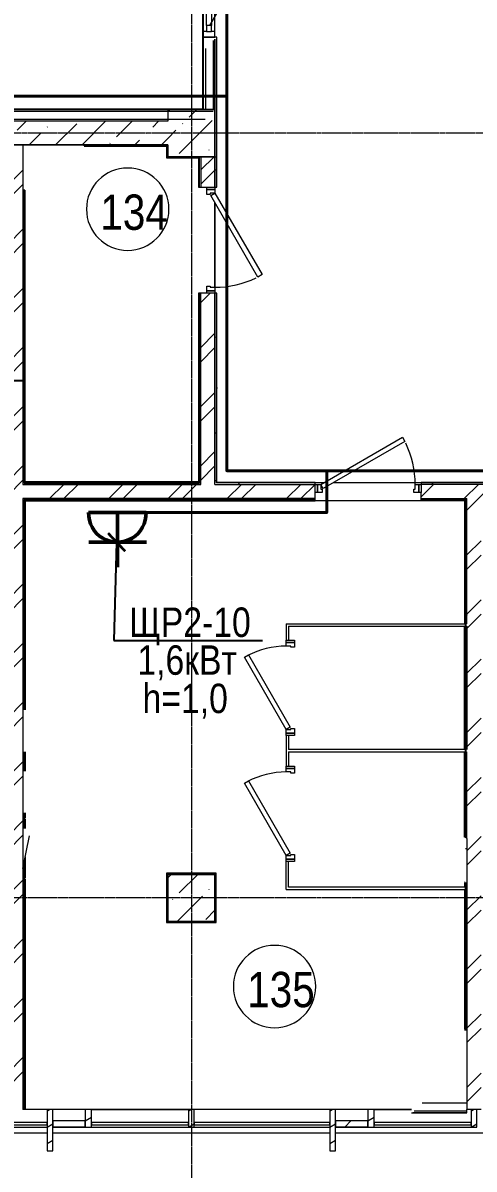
# Model space of a CAD drawing. Header units: metres. Extents: x -187 to 138813, y -64870 to 49448.
# Drawn here: x 76633 to 80463, y -59091 to -49349 of the extents above; entities that cross this region are included whole.
import ezdxf

# ---------------------------------------------------------------- set-up
doc = ezdxf.new("R2010")
doc.units = ezdxf.units.M
doc.linetypes.add('ADSK_Линия сетки', pattern=[21, 12, -3, 3, -3])
for name, color, linetype, lineweight in [('A-AREA-IDEN', 7, 'Continuous', 9), ('A-DETL-MBND', 7, 'Continuous', 5), ('A-DETL-THIN', 7, 'Continuous', 5), ('A-DOOR', 7, 'Continuous', 5), ('A-DOOR-FRAM', 7, 'Continuous', 13), ('A-FLOR', 7, 'Continuous', 5), ('A-GLAZ-CURT', 7, 'Continuous', 5), ('A-GLAZ-CWMG', 7, 'Continuous', 5), ('A-WALL', 7, 'Continuous', 5), ('A-WALL-PATT', 7, 'Continuous', 18), ('I-WALL', 7, 'Continuous', 5), ('S-COLS', 7, 'Continuous', 5), ('S-GRID', 7, 'Continuous', 9), ('Освещение', 1, 'Continuous', 50), ('Эл-свет раб.', 5, 'Continuous', 50), ('ЭЛ.сети', 5, 'Continuous', 100), ('ЭОМ', 7, 'Continuous', 40)]:
    doc.layers.add(name, color=color, linetype=linetype, lineweight=lineweight)
doc.styles.add('GOST Common_I_1', font='ARIALN.TTF', dxfattribs={"height": 300})
doc.styles.add('STYLE1', font='ARIALN.TTF', dxfattribs={"height": 250})
doc.styles.add('ГОСТ 2.304', font='ARIALN.TTF', dxfattribs={"width": 0.85})
doc.dimstyles.new('СПДС', dxfattribs={"dimscale": 100, "dimtxt": 2.5, "dimasz": 2.5, "dimexe": 1.25, "dimexo": 0.625, "dimtad": 1, "dimdec": 0, "dimrnd": 0.001, "dimtxsty": 'ГОСТ 2.304', "dimblk": 'OBLIQUE', "dimcen": 2.5, "dimdle": 2, "dimadec": 0, "dimazin": 2, "dimtfac": 0.75, "dimtdec": 0, "dimtmove": 1, "dimatfit": 3, "dimfxl": 1, "dimtolj": 1, "dimarcsym": 1})
pattern_1 = [(45, (0, 0), (84.19025, 308.69666), [396.875, -79.375, 3.353, -76.022])]
pattern_2 = [(45, (0, 0), (-251.4472, 251.4472), []), (45, (0, 381), (-251.4472, 251.4472), [])]
pattern_3 = [(30, (0, 0), (-60, 103.92305), [])]
pattern_4 = [(50, (0, 0), (728.7365, -63.756), [76.2, -838.2]), (355, (0, 0), (-140.9716, 764.2276), [60.96, -670.56]), (100.451, (60.7, -5.3), (587.77, 700.467), [64.76, -712.36]), (46.184, (0, 203.2), (1084.316, -168.171), [114.3, -1257.3]), (96.636, (90.4, 189.2), (949.61, 989.71), [97.14, -1068.54]), (351.184, (0, 203.2), (949.62, 989.701), [91.44, -1005.84]), (21, (101.6, 152.4), (606.458, -409.0606), [76.2, -838.2]), (326, (101.6, 152.4), (247.2083, 736.753), [60.96, -670.56]), (71.451, (152.14, 118.3), (853.6683, 327.6855), [64.76, -712.36]), (37.5, (0, 0), (12.3547, 338.2201), [33.528, -628.904, 33.528, -647.192, -673.1]), (37.5, (0, 0), (12.3547, 338.2201), [-1343.152, 33.528, -639.572]), (7.5, (0, 0), (267.2789, 400.7221), [33.528, -354.584, 33.528, -613.664, -256.54]), (7.5, (0, 0), (267.2789, 400.7221), [-1035.304, 33.528, -223.012]), (327.5, (-226.57, 0), (542.3633, -22.91534), [33.528, -220.472, 33.528, -758.952, -1051.56]), (327.5, (-226.57, 0), (542.3633, -22.91534), [-1046.48, 33.528, -1018.032]), (317.5, (-328.17, 0), (592.517, 101.707), [33.528, -296.672, 33.528, -492.76, -746.76]), (317.5, (-328.17, 0), (592.517, 101.707), [-856.488, 33.528, -713.232])]
pattern_5 = [(0, (0, 0), (812.8, 203.2), [33.528, -576.072, 33.528, -576.072, -3251.2]), (0, (0, 0), (812.8, 203.2), [-1219.2, 33.528, -1185.672, 33.528, -576.072, -1422.4]), (0, (0, 0), (812.8, 203.2), [-3048, 33.528, -372.872, 33.528, -982.472]), (120, (304.8, 101.6), (-582.37636, 602.30545), [33.528, -576.072, 33.528, -576.072, -3251.2]), (120, (304.8, 101.6), (-582.37636, 602.30545), [-1219.2, 33.528, -1185.672, 33.528, -576.072, -1422.4]), (120, (304.8, 101.6), (-582.37636, 602.30545), [-3048, 33.528, -372.872, 33.528, -982.472]), (240, (406.4, 508), (-230.42364, -805.50545), [33.528, -576.072, 33.528, -576.072, -3251.2]), (240, (406.4, 508), (-230.42364, -805.50545), [-1219.2, 33.528, -1185.672, 33.528, -576.072, -1422.4]), (240, (406.4, 508), (-230.42364, -805.50545), [-3048, 33.528, -372.872, 33.528, -982.472])]

# ---------------------------------------------------------------- blocks, each defined once
blk = doc.blocks.new('КДП АПК - КР_rvt-1-1 этаж')
at = {"layer": 'A-WALL-PATT', "lineweight": 15}
h = blk.add_hatch(dxfattribs=at)
h.set_pattern_fill('FP_125', color=256, style=0, pattern_type=2)
h.set_pattern_definition(pattern_1)
h.paths.add_polyline_path([(73297.2, -49745.6), (73297.2, -49545.6), (72262.7, -49545.6), (72262.7, -49745.6)])
h.paths.add_polyline_path([(74307.2, -49545.6), (74307.2, -49745.6), (77862.7, -49745.6), (77862.7, -49545.6)])
at = {"layer": 'S-COLS', "lineweight": 15}
h = blk.add_hatch(dxfattribs=at)
h.set_pattern_fill('FP_125', color=256, style=0, pattern_type=2)
h.set_pattern_definition(pattern_1)
h.paths.add_polyline_path([(77862.7, -49845.6), (78262.7, -49845.6), (78262.7, -49445.6), (77862.7, -49445.6), (77862.7, -49745.6)], flags=0)
h = blk.add_hatch(dxfattribs=at)
h.set_pattern_fill('FP_125', color=256, style=0, pattern_type=2)
h.set_pattern_definition(pattern_1)
h.paths.add_polyline_path([(78262.7, -56345.6), (78262.7, -55945.6), (77862.7, -55945.6), (77862.7, -56345.6)], flags=0)
at = {"layer": 'I-WALL', "lineweight": 15}
for p, q in [((77862.7, -49545.6), (74307.2, -49545.6)), ((74307.2, -49745.6), (77862.7, -49745.6))]:
    blk.add_line(p, q, dxfattribs=at)
at = {"layer": 'S-COLS', "lineweight": 15}
for p, q in [((78262.7, -49445.6), (77862.7, -49445.6)), ((77862.7, -49445.6), (77862.7, -49545.6)), ((78262.7, -49845.6), (78262.7, -49445.6)), ((77862.7, -49745.6), (77862.7, -49845.6)), ((77862.7, -49845.6), (78262.7, -49845.6)), ((78262.7, -55945.6), (77862.7, -55945.6)), ((77862.7, -55945.6), (77862.7, -56345.6)), ((78262.7, -56345.6), (78262.7, -55945.6)), ((77862.7, -56345.6), (78262.7, -56345.6))]:
    blk.add_line(p, q, dxfattribs=at)
blk = doc.blocks.new('AC_Дверь_Однопольная_ДеревяннаяВнутренняя_ГОСТ6629-88 - ДГ 21-8Л-1372366-1 этаж')
at = {"layer": 'A-DOOR', "lineweight": 13}
for p, q in [((-355, 10), (259.9, 365)), ((279.9, 330.4), (-335, -24.6)), ((259.9, 365), (279.9, 330.4)), ((-335, -24.6), (-355, 10))]:
    blk.add_line(p, q, dxfattribs=at)
at = {"layer": 'A-DOOR', "lineweight": 18}
for p, q in [((-405, 10), (-385, 10)), ((-405, -60), (-405, 10)), ((-385, 10), (-385, -60)), ((385, 10), (405, 10)), ((385, -60), (385, 10)), ((405, 10), (405, -60)), ((-385, -60), (-405, -60)), ((405, -60), (385, -60))]:
    blk.add_line(p, q, dxfattribs=at)
at = {"layer": 'A-DOOR'}
blk.add_arc((-355, 10), 710, 0, 27.52838, dxfattribs=at)
at = {"layer": 'A-DOOR-FRAM'}
for p, q in [((-385, 10), (-355, 10)), ((-385, -60), (-385, 10)), ((-355, 10), (-355, -30)), ((355, 10), (385, 10)), ((355, -30), (355, 10)), ((385, 10), (385, -60)), ((-345, -60), (-385, -60)), ((-355, -30), (-345, -30)), ((-345, -30), (-345, -60)), ((345, -30), (355, -30)), ((345, -60), (345, -30)), ((385, -60), (345, -60))]:
    blk.add_line(p, q, dxfattribs=at)
blk = doc.blocks.new('AC_Дверь_Однопольная_ДеревяннаяВнутренняя_ГОСТ6629-88 - ДГ 21-9-1492989-1 этаж')
at = {"layer": 'A-DOOR', "lineweight": 13}
for p, q in [((-400, 60), (292.8, 460)), ((312.8, 425.4), (-380, 25.4)), ((292.8, 460), (312.8, 425.4)), ((-380, 25.4), (-400, 60))]:
    blk.add_line(p, q, dxfattribs=at)
at = {"layer": 'A-DOOR', "lineweight": 18}
for p, q in [((-450, 60), (-430, 60)), ((-450, -10), (-450, 60)), ((-430, 60), (-430, -10)), ((430, 60), (450, 60)), ((430, -10), (430, 60)), ((450, 60), (450, -10)), ((-430, -10), (-450, -10)), ((450, -10), (430, -10))]:
    blk.add_line(p, q, dxfattribs=at)
at = {"layer": 'A-DOOR'}
blk.add_arc((-400, 60), 800, 0, 25.90508, dxfattribs=at)
at = {"layer": 'A-DOOR-FRAM'}
for p, q in [((-430, 60), (-400, 60)), ((-430, -10), (-430, 60)), ((-400, 60), (-400, 20)), ((-400, 20), (-390, 20)), ((-390, 20), (-390, -10)), ((390, 20), (400, 20)), ((390, -10), (390, 20)), ((400, 60), (430, 60)), ((400, 20), (400, 60)), ((430, 60), (430, -10)), ((-390, -10), (-430, -10)), ((430, -10), (390, -10))]:
    blk.add_line(p, q, dxfattribs=at)
blk = doc.blocks.new('AC_Дверь_Однопольная_ДеревяннаяВнутренняя_ГОСТ6629-88 - ДГ 21-9-1468245-1 этаж')
at = {"layer": 'A-DOOR', "lineweight": 13}
for p, q in [((-400, 60), (292.8, 460)), ((312.8, 425.4), (-380, 25.4)), ((292.8, 460), (312.8, 425.4)), ((-380, 25.4), (-400, 60))]:
    blk.add_line(p, q, dxfattribs=at)
at = {"layer": 'A-DOOR', "lineweight": 18}
for p, q in [((-450, 60), (-430, 60)), ((-450, -10), (-450, 60)), ((-430, 60), (-430, -10)), ((430, 60), (450, 60)), ((430, -10), (430, 60)), ((450, 60), (450, -10)), ((-430, -10), (-450, -10)), ((450, -10), (430, -10))]:
    blk.add_line(p, q, dxfattribs=at)
at = {"layer": 'A-DOOR'}
blk.add_arc((-400, 60), 800, 0, 25.90508, dxfattribs=at)
at = {"layer": 'A-DOOR-FRAM'}
for p, q in [((-430, 60), (-400, 60)), ((-430, -10), (-430, 60)), ((-400, 60), (-400, 20)), ((-400, 20), (-390, 20)), ((-390, 20), (-390, -10)), ((390, 20), (400, 20)), ((390, -10), (390, 20)), ((400, 60), (430, 60)), ((400, 20), (400, 60)), ((430, 60), (430, -10)), ((-390, -10), (-430, -10)), ((430, -10), (390, -10))]:
    blk.add_line(p, q, dxfattribs=at)
blk = doc.blocks.new('Системная панель - С остеклением-1173315-1 этаж')
at = {"layer": 'A-GLAZ-CURT', "lineweight": 13}
for p, q in [((78037.7, -58695.7), (77214.3, -58695.7)), ((77214.3, -58695.7), (77214.3, -58715.7)), ((77214.3, -58715.7), (78037.7, -58715.7)), ((78037.7, -58715.7), (78037.7, -58695.7))]:
    blk.add_line(p, q, dxfattribs=at)
blk = doc.blocks.new('Системная панель - С остеклением-1173121-1 этаж')
at = {"layer": 'A-GLAZ-CURT', "lineweight": 13}
for p, q in [((575, 10), (-575, 10)), ((-575, 10), (-575, -10)), ((575, -10), (575, 10)), ((-575, -10), (575, -10))]:
    blk.add_line(p, q, dxfattribs=at)
blk = doc.blocks.new('Системная панель - Сплошная-V31-1 этаж')
at = {"layer": 'A-GLAZ-CURT'}
h = blk.add_hatch(dxfattribs=at)
h.set_pattern_fill('FP_3', color=256, style=0, pattern_type=2)
h.set_pattern_definition([(45, (0, 0), (-106.06602, 106.06602), [])])
h.paths.add_polyline_path([(79287.7, -58730.7), (79561.9, -58730.7), (79561.9, -58680.7), (79287.7, -58680.7)], flags=0)
at = {"layer": 'A-GLAZ-CURT', "lineweight": 13}
for p, q in [((79561.9, -58680.7), (79287.7, -58680.7)), ((79287.7, -58680.7), (79287.7, -58730.7)), ((79287.7, -58730.7), (79561.9, -58730.7)), ((79561.9, -58730.7), (79561.9, -58680.7))]:
    blk.add_line(p, q, dxfattribs=at)
blk = doc.blocks.new('Прямоугольный импост - 50 x 450мм-1174368-1 этаж')
at = {"layer": 'A-GLAZ-CWMG'}
h = blk.add_hatch(dxfattribs=at)
h.set_pattern_fill('FP_42', color=256, style=0, pattern_type=2)
h.set_pattern_definition([(150, (76862.65, 58705.69), (-60, -103.92305), [])])
h.paths.add_polyline_path([(25, -230), (-25, -230), (-25, 120), (25, 120)], flags=0)
at = {"layer": 'A-GLAZ-CWMG', "lineweight": 18}
for p, q in [((-25, -230), (-25, 120)), ((-25, 120), (25, 120)), ((25, 120), (25, -230)), ((25, -230), (-25, -230))]:
    blk.add_line(p, q, dxfattribs=at)
blk = doc.blocks.new('Прямоугольный импост - 50 x 150мм-V32-1 этаж')
at = {"layer": 'A-GLAZ-CWMG'}
h = blk.add_hatch(dxfattribs=at)
h.set_pattern_fill('FP_43', color=256, style=0, pattern_type=2)
h.set_pattern_definition([(150, (78062.65, 58705.69), (-60, -103.92305), [])])
h.paths.add_polyline_path([(25, -30), (-25, -30), (-25, 120), (25, 120)], flags=0)
at = {"layer": 'A-GLAZ-CWMG', "lineweight": 18}
for p, q in [((-25, -30), (-25, 120)), ((-25, 120), (25, 120)), ((25, 120), (25, -30)), ((25, -30), (-25, -30))]:
    blk.add_line(p, q, dxfattribs=at)
blk = doc.blocks.new('Прямоугольный импост - 50 x 450мм-V33-1 этаж')
at = {"layer": 'A-GLAZ-CWMG'}
h = blk.add_hatch(dxfattribs=at)
h.set_pattern_fill('FP_44', color=256, style=0, pattern_type=2)
h.set_pattern_definition([(150, (79262.65, 58705.69), (-60, -103.92305), [])])
h.paths.add_polyline_path([(25, -230), (-25, -230), (-25, 120), (25, 120), (25, -198.8)], flags=0)
at = {"layer": 'A-GLAZ-CWMG', "lineweight": 18}
for p, q in [((-25, -230), (-25, 120)), ((-25, 120), (25, 120)), ((25, 120), (25, -230)), ((25, -230), (-25, -230))]:
    blk.add_line(p, q, dxfattribs=at)
blk = doc.blocks.new('Прямоугольный импост - 50 x 150мм-V34-1 этаж')
at = {"layer": 'A-GLAZ-CWMG'}
h = blk.add_hatch(dxfattribs=at)
h.set_pattern_fill('FP_45', color=256, style=0, pattern_type=2)
h.set_pattern_definition([(150, (80462.65, 58705.69), (-60, -103.92305), [])])
h.paths.add_polyline_path([(-15.6, -30), (-25, -30), (-25, 120), (25, 120), (25, -30)], flags=0)
at = {"layer": 'A-GLAZ-CWMG', "lineweight": 18}
for p, q in [((-25, -30), (-25, 120)), ((-25, 120), (25, 120)), ((25, 120), (25, -30)), ((25, -30), (-25, -30))]:
    blk.add_line(p, q, dxfattribs=at)
blk = doc.blocks.new('Прямоугольный импост - 50 x 150мм-1003378-1 этаж')
at = {"layer": 'A-GLAZ-CWMG'}
for p, q in [((76497.7, -58585.7), (75687.7, -58585.7)), ((76837.7, -58585.7), (76632.7, -58585.7)), ((75687.7, -58735.7), (76837.7, -58735.7))]:
    blk.add_line(p, q, dxfattribs=at)
blk = doc.blocks.new('Прямоугольный импост - 50 x 150мм-V37-1 этаж')
at = {"layer": 'A-GLAZ-CWMG'}
for p, q in [((79237.7, -58585.7), (78087.7, -58585.7)), ((78087.7, -58735.7), (79237.7, -58735.7))]:
    blk.add_line(p, q, dxfattribs=at)
blk = doc.blocks.new('M_Дверь-Витраж-Двойная-Витрина - M_Дверь-Витраж-Двойная-Витрина-2723224-1 этаж')
at = {"layer": 'A-DOOR'}
for p, q in [((-650, 6.6), (-93.8, 327.8)), ((650, 6.6), (93.8, 327.8))]:
    blk.add_line(p, q, dxfattribs=at)
for centre, start, end in [((-700, -22.2), 0, 30), ((700, -22.2), 150, 180)]:
    blk.add_arc(centre, 700, start, end, dxfattribs=at)
at = {"layer": 'A-DOOR-FRAM'}
for p, q in [((-650, 22.2), (-700, 22.2)), ((-700, 22.2), (-700, -22.2)), ((-650, -22.2), (-650, 22.2)), ((700, 22.2), (650, 22.2)), ((650, 22.2), (650, -22.2)), ((700, -22.2), (700, 22.2)), ((-700, -22.2), (-650, -22.2)), ((650, -22.2), (700, -22.2))]:
    blk.add_line(p, q, dxfattribs=at)
at = {"layer": 'A-DOOR-FRAM', "lineweight": 5}
for p, q in [((-650, 22.2), (650, 22.2)), ((650, -22.2), (-650, -22.2))]:
    blk.add_line(p, q, dxfattribs=at)
blk = doc.blocks.new('Прямоугольный импост - 50 x 100мм-2599082-1 этаж')
at = {"layer": 'A-GLAZ-CWMG'}
h = blk.add_hatch(dxfattribs=at)
h.set_pattern_fill('FP_111', color=256, style=0, pattern_type=2)
h.set_pattern_definition([(240, (-49470.64, 78212.65), (103.92305, -60), [])])
h.paths.add_polyline_path([(0, -50), (-50, -50), (-50, 50), (0, 50), (0, -22.2)], flags=0)
at = {"layer": 'A-GLAZ-CWMG', "lineweight": 18}
for p, q in [((-50, 50), (0, 50)), ((-50, 22.2), (-50, 50)), ((0, 50), (0, -50)), ((-50, -50), (-50, -22.2)), ((0, -50), (-50, -50))]:
    blk.add_line(p, q, dxfattribs=at)
blk = doc.blocks.new('Розетка штепсельная с заземляющим контактом скрытой установки IP20')
at = {"layer": 'Эл-свет раб.', "ltscale": 0.3}
for p, q in [((191574.8, -246568.3), (191574.8, -246105.7)), ((191816.2, -246316.2), (191328.6, -246316.2)), ((191818.7, -246568.3), (191331, -246568.3))]:
    blk.add_line(p, q, dxfattribs=at)
at = {"layer": 'Эл-свет раб.', "ltscale": 0.3, "extrusion": (0, 0, -1)}
blk.add_ellipse((191574.8, -246560.1), major_axis=(-172.5, 172.5), ratio=1, start_param=5.464002, end_param=8.673165, dxfattribs=at)
blk = doc.blocks.new('_Oblique')
at = {"color": 0, "linetype": 'ByBlock', "lineweight": -2}
blk.add_line((-0.5, -0.5), (0.5, 0.5), dxfattribs=at)
blk = doc.blocks.new('ПСС_Марка_помещения - Имя_2_5мм-224473-1 этаж')
at = {"layer": 'A-AREA-IDEN'}
for start, end in [(360, 180), (180, 360)]:
    blk.add_arc((-0.074, 0.039), 3.5, start, end, dxfattribs=at)

msp = doc.modelspace()

# ---------------------------------------------------------------- hatches: boundary and pattern name
at = {"layer": 'A-GLAZ-CWMG'}
h = msp.add_hatch(dxfattribs=at)
h.set_pattern_fill('FP_5', color=256, style=0, pattern_type=2)
h.set_pattern_definition(pattern_3)
h.paths.add_polyline_path([(77214.3111, -58735.6672), (77214.3111, -58585.6672), (77161.9076, -58585.6672), (77161.9076, -58735.6672)], flags=0)
h = msp.add_hatch(dxfattribs=at)
h.set_pattern_fill('FP_5', color=256, style=0, pattern_type=2)
h.set_pattern_definition(pattern_3)
h.paths.add_polyline_path([(79561.9076, -58735.6672), (79614.3111, -58735.6672), (79614.3111, -58585.6672), (79561.9076, -58585.6672)], flags=0)
at = {"layer": 'A-WALL-PATT', "lineweight": 5}
h = msp.add_hatch(dxfattribs=at)
h.set_pattern_fill('FP_1', color=256, style=0, pattern_type=2)
h.set_pattern_definition(pattern_2)
h.paths.add_polyline_path([(76512.6532, -58585.6443), (76632.6532, -58585.2448), (76632.6532, -50385.6443), (76512.6532, -50385.6443), (76512.6532, -57484.1935)], flags=0)
h = msp.add_hatch(dxfattribs=at)
h.set_pattern_fill('FP_82', color=256, style=0, pattern_type=2)
h.set_pattern_definition(pattern_4)
h.paths.add_polyline_path([(77833.8149, -50390.6443), (77857.6532, -50390.6443), (77862.6532, -50385.6443), (77142.6532, -50385.6443), (77142.6532, -50390.6443), (77304.9366, -50390.6443)], flags=0)
h = msp.add_hatch(dxfattribs=at)
h.set_pattern_fill('FP_1', color=256, style=0, pattern_type=2)
h.set_pattern_definition(pattern_2)
h.paths.add_polyline_path([(77833.8149, -50395.6443), (77852.6532, -50395.6443), (77857.6532, -50390.6443), (77147.6532, -50390.6443), (77147.6532, -50395.6443), (77304.9366, -50395.6443)], flags=0)
h = msp.add_hatch(dxfattribs=at)
h.set_pattern_fill('FP_1', color=256, style=0, pattern_type=2)
h.set_pattern_definition(pattern_2)
h.paths.add_polyline_path([(77852.6532, -50495.6443), (78122.6532, -50495.6443), (78122.6532, -50490.6443), (77852.6532, -50490.6443)], flags=0)
h = msp.add_hatch(dxfattribs=at)
h.set_pattern_fill('FP_1', color=256, style=0, pattern_type=2)
h.set_pattern_definition(pattern_2)
h.paths.add_polyline_path([(78127.6532, -53250.6443), (78127.6532, -51645.6443), (78122.6532, -51645.6443), (78122.6532, -53250.6443)], flags=0)
h.paths.add_polyline_path([(78122.6532, -50745.6443), (78127.6532, -50745.6443), (78127.6532, -50490.6443), (78122.6532, -50490.6443), (78122.6532, -50737.6023)], flags=0)
h = msp.add_hatch(dxfattribs=at)
h.set_pattern_fill('FP_82', color=256, style=0, pattern_type=2)
h.set_pattern_definition(pattern_4)
h.paths.add_polyline_path([(78132.6532, -53255.6443), (78132.6532, -51645.6443), (78127.6532, -51645.6443), (78127.6532, -53255.6443)], flags=0)
h.paths.add_polyline_path([(78127.6532, -50745.6443), (78132.6532, -50745.6443), (78132.6532, -50485.6443), (78127.6532, -50485.6443), (78127.6532, -50737.6023)], flags=0)
h = msp.add_hatch(dxfattribs=at)
h.set_pattern_fill('FP_81', color=256, style=0, pattern_type=2)
h.set_pattern_definition(pattern_5)
h.paths.add_polyline_path([(78132.6532, -53260.6443), (78142.6532, -53260.6443), (78142.6532, -51645.6443), (78132.6532, -51645.6443), (78132.6532, -53255.6443)], flags=0)
h.paths.add_polyline_path([(78132.6532, -50745.6443), (78142.6532, -50745.6443), (78142.6532, -50485.6443), (78132.6532, -50485.6443), (78132.6532, -50737.6023)], flags=0)
h = msp.add_hatch(dxfattribs=at)
h.set_pattern_fill('FP_1', color=256, style=0, pattern_type=2)
h.set_pattern_definition(pattern_2)
h.paths.add_polyline_path([(78230.4737, -53270.6443), (78262.6532, -53270.6443), (78262.6532, -51645.6443), (78142.6532, -51645.6443), (78142.6532, -53270.6443)], flags=0)
h.paths.add_polyline_path([(78142.6532, -50745.6443), (78262.6532, -50745.6443), (78262.6532, -50485.6443), (78142.6532, -50485.6443), (78142.6532, -50737.6023)], flags=0)
h = msp.add_hatch(dxfattribs=at)
h.set_pattern_fill('FP_81', color=256, style=0, pattern_type=2)
h.set_pattern_definition(pattern_5)
h.paths.add_polyline_path([(78274.6532, -53270.6443), (78274.6532, -51645.6443), (78262.6532, -51645.6443), (78262.6532, -53270.6443)], flags=0)
h.paths.add_polyline_path([(78262.6532, -50745.6443), (78274.6532, -50745.6443), (78274.6532, -50485.6443), (78262.6532, -50485.6443), (78262.6532, -50737.6023)], flags=0)
h = msp.add_hatch(dxfattribs=at)
h.set_pattern_fill('FP_81', color=256, style=0, pattern_type=2)
h.set_pattern_definition(pattern_5)
h.paths.add_polyline_path([(78277.6532, -53258.6443), (78277.6532, -51645.6443), (78274.6532, -51645.6443), (78274.6532, -53258.6443)], flags=0)
h.paths.add_polyline_path([(78274.6532, -50745.6443), (78277.6532, -50745.6443), (78277.6532, -50485.6443), (78274.6532, -50485.6443), (78274.6532, -50737.6023)], flags=0)
h = msp.add_hatch(dxfattribs=at)
h.set_pattern_fill('FP_81', color=256, style=0, pattern_type=2)
h.set_pattern_definition(pattern_5)
h.paths.add_polyline_path([(76642.6532, -53270.6443), (76642.6532, -50765.6443), (76632.6532, -50765.6443), (76632.6532, -53270.6443)], flags=0)
h = msp.add_hatch(dxfattribs=at)
h.set_pattern_fill('FP_82', color=256, style=0, pattern_type=2)
h.set_pattern_definition(pattern_4)
h.paths.add_polyline_path([(76647.6532, -53260.6443), (76647.6532, -50765.6443), (76642.6532, -50765.6443), (76642.6532, -53260.6443), (76643.8387, -53260.6443)], flags=0)
h = msp.add_hatch(dxfattribs=at)
h.set_pattern_fill('FP_1', color=256, style=0, pattern_type=2)
h.set_pattern_definition(pattern_2)
h.paths.add_polyline_path([(76652.6532, -53255.6443), (76652.6532, -50770.6443), (76647.6532, -50770.6443), (76647.6532, -53255.6443)], flags=0)
h = msp.add_hatch(dxfattribs=at)
h.set_pattern_fill('FP_1', color=256, style=0, pattern_type=2)
h.set_pattern_definition(pattern_2)
h.paths.add_polyline_path([(83312.6532, -53390.6443), (83962.6532, -53390.6443), (83962.6532, -53270.6443), (83312.6532, -53270.6443), (83312.6532, -53340.6443)], flags=0)
h.paths.add_polyline_path([(82412.6532, -53390.6443), (82412.6532, -53270.6443), (80012.6532, -53270.6443), (80012.6532, -53390.6443), (81535.9632, -53390.6443)], flags=0)
h.paths.add_polyline_path([(76642.6532, -53390.6443), (79112.6532, -53390.6443), (79112.6532, -53270.6443), (76632.6532, -53270.6443), (76632.6532, -53390.6443)], flags=0)
h = msp.add_hatch(dxfattribs=at)
h.set_pattern_fill('FP_81', color=256, style=0, pattern_type=2)
h.set_pattern_definition(pattern_5)
h.paths.add_polyline_path([(78142.6532, -53270.6443), (78142.6532, -53260.6443), (76642.6532, -53260.6443), (76642.6532, -53270.6443), (78098.2541, -53270.6443)], flags=0)
h = msp.add_hatch(dxfattribs=at)
h.set_pattern_fill('FP_82', color=256, style=0, pattern_type=2)
h.set_pattern_definition(pattern_4)
h.paths.add_polyline_path([(76647.6532, -53260.6443), (78132.6532, -53260.6443), (78132.6532, -53255.6443), (76647.6532, -53255.6443)], flags=0)
h = msp.add_hatch(dxfattribs=at)
h.set_pattern_fill('FP_1', color=256, style=0, pattern_type=2)
h.set_pattern_definition(pattern_2)
h.paths.add_polyline_path([(77833.8149, -53255.6443), (78127.6532, -53255.6443), (78127.6532, -53250.6443), (76652.6532, -53250.6443), (76652.6532, -53255.6443), (77304.9366, -53255.6443)], flags=0)
h = msp.add_hatch(dxfattribs=at)
h.set_pattern_fill('FP_81', color=256, style=0, pattern_type=2)
h.set_pattern_definition(pattern_5)
h.paths.add_polyline_path([(81535.9632, -53270.6443), (82412.6532, -53270.6443), (82412.6532, -53258.6443), (80012.6532, -53258.6443), (80012.6532, -53270.6443), (80478.2066, -53270.6443)], flags=0)
h.paths.add_polyline_path([(83651.4765, -53270.6443), (83962.6532, -53270.6443), (83962.6532, -53258.6443), (83312.6532, -53258.6443), (83312.6532, -53270.6443)], flags=0)
h.paths.add_polyline_path([(78362.6933, -53270.6443), (79112.6532, -53270.6443), (79112.6532, -53258.6443), (78274.6532, -53258.6443), (78274.6532, -53270.6443), (78277.6532, -53270.6443)], flags=0)
h = msp.add_hatch(dxfattribs=at)
h.set_pattern_fill('FP_81', color=256, style=0, pattern_type=2)
h.set_pattern_definition(pattern_5)
h.paths.add_polyline_path([(83962.6532, -53258.6443), (83962.6532, -53255.6443), (83312.6532, -53255.6443), (83312.6532, -53258.6443), (83651.4765, -53258.6443)], flags=0)
h.paths.add_polyline_path([(82412.6532, -53258.6443), (82412.6532, -53255.6443), (80012.6532, -53255.6443), (80012.6532, -53258.6443), (81535.9632, -53258.6443)], flags=0)
h.paths.add_polyline_path([(78277.6532, -53258.6443), (79112.6532, -53258.6443), (79112.6532, -53255.6443), (78277.6532, -53255.6443)], flags=0)
h = msp.add_hatch(dxfattribs=at)
h.set_pattern_fill('FP_81', color=256, style=0, pattern_type=2)
h.set_pattern_definition(pattern_5)
h.paths.add_polyline_path([(76642.6532, -58585.2448), (76642.6532, -56486.3669), (76632.6532, -56535.6443), (76632.6532, -58585.2448)], flags=0)
h.paths.add_polyline_path([(76632.6532, -56195.6443), (76642.6532, -56195.6443), (76642.6532, -56063.7015), (76634.2407, -56063.7015), (76634.2407, -55707.5871), (76642.6532, -55707.5871), (76642.6532, -55543.7015), (76634.2407, -55543.7015), (76634.2407, -55187.5871), (76642.6532, -55187.5871), (76642.6532, -53390.6443), (76632.6532, -53390.6443), (76632.6532, -56063.8585)], flags=0)
h = msp.add_hatch(dxfattribs=at)
h.set_pattern_fill('FP_81', color=256, style=0, pattern_type=2)
h.set_pattern_definition(pattern_5)
h.paths.add_polyline_path([(80402.6532, -53400.6443), (80402.6532, -53390.6443), (80012.6532, -53390.6443), (80012.6532, -53400.6443), (80392.6532, -53400.6443)], flags=0)
h.paths.add_polyline_path([(76643.8387, -53400.6443), (79112.6532, -53400.6443), (79112.6532, -53390.6443), (76642.6532, -53390.6443), (76642.6532, -53400.6443)], flags=0)
h = msp.add_hatch(dxfattribs=at)
h.set_pattern_fill('FP_82', color=256, style=0, pattern_type=2)
h.set_pattern_definition(pattern_4)
h.paths.add_polyline_path([(76642.6532, -58585.2448), (76647.6532, -58585.2448), (76646.9367, -56465.259), (76642.6532, -56486.3669), (76642.6532, -57484.1935)], flags=0)
h.paths.add_polyline_path([(76647.6532, -56195.6443), (76647.5666, -56063.7015), (76642.6532, -56063.8585), (76642.6532, -56195.6443), (76647.4912, -56195.6443)], flags=0)
h.paths.add_polyline_path([(76647.6532, -55707.5871), (76646.6072, -55543.7015), (76642.6532, -55543.7015), (76642.6532, -55707.5871), (76646.9095, -55707.5871)], flags=0)
h.paths.add_polyline_path([(76647.6532, -55187.5871), (76647.6532, -53400.6443), (76642.6534, -53400.7304), (76642.6532, -55187.5871), (76645.9501, -55187.5871)], flags=0)
h = msp.add_hatch(dxfattribs=at)
h.set_pattern_fill('FP_82', color=256, style=0, pattern_type=2)
h.set_pattern_definition(pattern_4)
h.paths.add_polyline_path([(80392.6532, -53405.6443), (80392.6532, -53400.6443), (80012.6532, -53400.6443), (80012.6532, -53405.6443), (80387.6532, -53405.6443)], flags=0)
h.paths.add_polyline_path([(79112.6532, -53405.6443), (79112.6532, -53400.6443), (76647.6532, -53400.7304), (76647.6532, -53405.6443), (78362.6933, -53405.6443)], flags=0)
h = msp.add_hatch(dxfattribs=at)
h.set_pattern_fill('FP_1', color=256, style=0, pattern_type=2)
h.set_pattern_definition(pattern_2)
h.paths.add_polyline_path([(76652.6532, -58585.2448), (76652.6532, -56620.6443), (76647.6532, -56620.6443), (76647.6532, -58585.2448)], flags=0)
h.paths.add_polyline_path([(76647.6532, -56615.6443), (76652.6532, -56615.6443), (76652.6532, -56437.0896), (76647.6532, -56461.7283), (76647.6532, -56535.6443)], flags=0)
h.paths.add_polyline_path([(76648.4532, -56195.6443), (76652.6532, -56195.6443), (76652.6532, -56115.6443), (76647.6532, -56115.6443), (76647.6532, -56195.6443)], flags=0)
h.paths.add_polyline_path([(76652.6532, -56110.6443), (76652.5755, -56063.7015), (76647.6532, -56063.8585), (76647.6532, -56110.6443)], flags=0)
h.paths.add_polyline_path([(76651.916, -55707.5871), (76652.6532, -55707.5871), (76651.6126, -55543.7015), (76647.6532, -55543.7015), (76647.6532, -55707.5871)], flags=0)
h.paths.add_polyline_path([(76647.6532, -55187.5871), (76652.6532, -55187.5871), (76652.6532, -53405.6443), (76647.6532, -53405.6443), (76647.6532, -54643.5235)], flags=0)
h = msp.add_hatch(dxfattribs=at)
h.set_pattern_fill('FP_1', color=256, style=0, pattern_type=2)
h.set_pattern_definition(pattern_2)
h.paths.add_polyline_path([(78098.2541, -53410.6443), (79112.6532, -53410.6443), (79112.6532, -53405.6443), (76652.6532, -53405.6443), (76652.6532, -53410.6443), (77833.8149, -53410.6443)], flags=0)
h.paths.add_polyline_path([(80387.6532, -53410.6443), (80387.6532, -53405.6443), (80012.6532, -53405.6443), (80012.6532, -53410.6443), (80382.6532, -53410.6443)], flags=0)
h = msp.add_hatch(dxfattribs=at)
h.set_pattern_fill('FP_1', color=256, style=0, pattern_type=2)
h.set_pattern_definition(pattern_2)
h.paths.add_polyline_path([(80387.6532, -56270.6443), (80387.6532, -55545.6443), (80382.6532, -55545.6443), (80382.6532, -56270.6443)], flags=0)
h.paths.add_polyline_path([(80387.6532, -55525.6443), (80387.6532, -54475.6443), (80382.6532, -54475.6443), (80382.6532, -55525.6443)], flags=0)
h.paths.add_polyline_path([(80382.6532, -54455.6443), (80387.6532, -54455.6443), (80387.6532, -53410.6443), (80382.6532, -53410.6443), (80382.6532, -53933.356)], flags=0)
h = msp.add_hatch(dxfattribs=at)
h.set_pattern_fill('FP_82', color=256, style=0, pattern_type=2)
h.set_pattern_definition(pattern_4)
h.paths.add_polyline_path([(80387.6532, -56275.6443), (80392.6532, -56275.6443), (80392.6532, -53405.6443), (80387.6532, -53405.6443), (80387.6532, -56270.6443)], flags=0)
h = msp.add_hatch(dxfattribs=at)
h.set_pattern_fill('FP_81', color=256, style=0, pattern_type=2)
h.set_pattern_definition(pattern_5)
h.paths.add_polyline_path([(80392.6532, -56275.6443), (80402.6532, -56275.6443), (80402.6532, -53400.6443), (80392.6532, -53400.6443), (80392.6532, -56270.6443)], flags=0)
h = msp.add_hatch(dxfattribs=at)
h.set_pattern_fill('FP_1', color=256, style=0, pattern_type=2)
h.set_pattern_definition(pattern_2)
h.paths.add_polyline_path([(80402.6532, -58585.6443), (80522.6532, -58585.6443), (80522.6532, -53390.6443), (80402.6532, -53390.6443), (80402.6532, -58530.6443)], flags=0)
h = msp.add_hatch(dxfattribs=at)
h.set_pattern_fill('FP_1', color=256, style=0, pattern_type=2)
h.set_pattern_definition(pattern_2)
h.paths.add_polyline_path([(77857.6532, -56580.6443), (78267.6532, -56580.6443), (78272.6532, -56575.6443), (77852.6532, -56575.6443)], flags=0)
h = msp.add_hatch(dxfattribs=at)
h.set_pattern_fill('FP_1', color=256, style=0, pattern_type=2)
h.set_pattern_definition(pattern_2)
h.paths.add_polyline_path([(77852.6532, -56995.6443), (77857.6532, -56990.6443), (77857.6532, -56580.6443), (77852.6532, -56575.6443)], flags=0)
h = msp.add_hatch(dxfattribs=at)
h.set_pattern_fill('FP_82', color=256, style=0, pattern_type=2)
h.set_pattern_definition(pattern_4)
h.paths.add_polyline_path([(78267.6532, -56990.6443), (78267.6532, -56580.6443), (78262.6532, -56585.6443), (78262.6532, -56985.6443)], flags=0)
h = msp.add_hatch(dxfattribs=at)
h.set_pattern_fill('FP_1', color=256, style=0, pattern_type=2)
h.set_pattern_definition(pattern_2)
h.paths.add_polyline_path([(78272.6532, -56995.6443), (78272.6532, -56575.6443), (78267.6532, -56580.6443), (78267.6532, -56990.6443)], flags=0)
h = msp.add_hatch(dxfattribs=at)
h.set_pattern_fill('FP_1', color=256, style=0, pattern_type=2)
h.set_pattern_definition(pattern_2)
h.paths.add_polyline_path([(80382.6532, -57905.6443), (80387.6532, -57905.6443), (80387.6532, -56715.6443), (80382.6532, -56715.6443), (80382.6532, -57900.6443)], flags=0)
h.paths.add_polyline_path([(80387.6532, -56695.6443), (80387.6532, -56655.6443), (80382.6532, -56655.6443), (80382.6532, -56695.6443)], flags=0)
h = msp.add_hatch(dxfattribs=at)
h.set_pattern_fill('FP_82', color=256, style=0, pattern_type=2)
h.set_pattern_definition(pattern_4)
h.paths.add_polyline_path([(80387.6532, -57910.6443), (80392.6532, -57910.6443), (80392.6532, -56655.6443), (80387.6532, -56655.6443), (80387.6532, -57905.6443)], flags=0)
h = msp.add_hatch(dxfattribs=at)
h.set_pattern_fill('FP_81', color=256, style=0, pattern_type=2)
h.set_pattern_definition(pattern_5)
h.paths.add_polyline_path([(80402.6532, -57910.6443), (80402.6532, -56655.6443), (80392.6532, -56655.6443), (80392.6532, -57910.6443)], flags=0)
h = msp.add_hatch(dxfattribs=at)
h.set_pattern_fill('FP_1', color=256, style=0, pattern_type=2)
h.set_pattern_definition(pattern_2)
h.paths.add_polyline_path([(78272.6532, -56995.6443), (78267.6532, -56990.6443), (77857.6532, -56990.6443), (77852.6532, -56995.6443)], flags=0)
h = msp.add_hatch(dxfattribs=at)
h.set_pattern_fill('FP_82', color=256, style=0, pattern_type=2)
h.set_pattern_definition(pattern_4)
h.paths.add_polyline_path([(77857.6532, -56990.6443), (78267.6532, -56990.6443), (78262.6532, -56985.6443), (77862.6532, -56985.6443)], flags=0)

# ---------------------------------------------------------------- linework, layer by layer
msp.add_line((73890.092, -52388.1348), (76632.6532, -52388.1348))
msp.add_lwpolyline([(78162.6532, -47285.6443), (74889.6532, -47285.6443), (74889.6532, -50082.0127), (78162.6532, -50082.0127)], close=True)
at = {"layer": 'A-DETL-MBND'}
for p, q in [((77214.3111, -58585.6672), (78037.6532, -58585.6672)), ((79614.3111, -58585.6672), (79932.8303, -58585.6672)), ((77214.3111, -58735.6672), (78037.6532, -58735.6672)), ((79614.3111, -58735.6672), (80437.6532, -58735.6672)), ((76837.6532, -58785.6443), (74487.6532, -58785.6443)), ((79237.6532, -58785.6443), (76887.6532, -58785.6443)), ((85695.5434, -58785.6443), (79287.6532, -58785.6443))]:
    msp.add_line(p, q, dxfattribs=at)
at = {"layer": 'A-DETL-THIN'}
for p, q in [((76632.6532, -50385.6443), (76632.6532, -50685.6443)), ((77062.6532, -50385.6443), (76632.6532, -50385.6443)), ((76632.6532, -56195.6443), (76632.6532, -56535.6443)), ((76632.6532, -56535.6443), (76688.8101, -56258.918))]:
    msp.add_line(p, q, dxfattribs=at)
at = {"layer": 'A-FLOR', "lineweight": 18}
for p, q in [((78262.6532, -49420.6443), (78262.6532, -48020.6443)), ((78262.6532, -50875.6443), (78262.6532, -51595.6443)), ((78262.6532, -51595.6443), (78262.6532, -50875.6443)), ((79932.8333, -58585.2448), (76652.6532, -58585.2448))]:
    msp.add_line(p, q, dxfattribs=at)
at = {"layer": 'A-GLAZ-CWMG'}
for p, q in [((77161.9076, -58585.6672), (76887.6532, -58585.6672)), ((79561.9076, -58585.6672), (79287.6532, -58585.6672)), ((76887.6532, -58735.6672), (77161.9076, -58735.6672)), ((79287.6532, -58735.6672), (79561.9076, -58735.6672))]:
    msp.add_line(p, q, dxfattribs=at)
at = {"layer": 'A-GLAZ-CWMG', "lineweight": 18}
for p, q in [((77161.9076, -58585.6672), (77161.9076, -58735.6672)), ((77214.3111, -58585.6672), (77161.9076, -58585.6672)), ((77214.3111, -58735.6672), (77214.3111, -58585.6672)), ((79561.9076, -58585.6672), (79561.9076, -58735.6672)), ((79614.3111, -58585.6672), (79561.9076, -58585.6672)), ((79614.3111, -58735.6672), (79614.3111, -58585.6672)), ((77161.9076, -58680.6905), (76887.6532, -58680.6905)), ((76887.6532, -58680.6905), (76887.6532, -58730.6905)), ((76887.6532, -58730.6905), (77161.9076, -58730.6905)), ((77161.9076, -58730.6905), (77161.9076, -58680.6905)), ((77161.9076, -58735.6672), (77214.3111, -58735.6672)), ((79561.9076, -58735.6672), (79614.3111, -58735.6672))]:
    msp.add_line(p, q, dxfattribs=at)
at = {"layer": 'A-WALL', "lineweight": 18}
for p, q in [((78277.6532, -49470.6443), (78162.6532, -49470.6443)), ((78162.6532, -49470.6443), (78162.6532, -49485.6443)), ((78277.6532, -50745.6443), (78277.6532, -49470.6443)), ((78182.6532, -49565.6443), (78182.6532, -50085.6443)), ((78159.6532, -50082.6443), (74307.2165, -50081.9002)), ((74307.2165, -50164.9002), (78179.6532, -50165.6443)), ((78182.6532, -50085.6443), (78262.6532, -50085.6443)), ((78262.6532, -50085.6443), (78262.6532, -50485.6443)), ((76632.6532, -50385.6443), (74307.2165, -50384.9002)), ((77862.6532, -50385.6443), (77062.6532, -50385.6443)), ((77152.6532, -50395.6443), (77852.6532, -50395.6443)), ((77852.6532, -50395.6443), (77852.6532, -50495.6443)), ((77862.6532, -50485.6443), (77862.6532, -50385.6443)), ((77852.6532, -50495.6443), (78122.6532, -50495.6443)), ((77862.6532, -50485.6443), (78277.6532, -50485.6443)), ((78122.6532, -50495.6443), (78122.6532, -50745.6443)), ((78122.6532, -50745.6443), (78192.6532, -50745.6443)), ((78262.6532, -50745.6443), (78277.6532, -50745.6443)), ((76652.6532, -53250.6443), (76652.6532, -50775.6443)), ((78192.6532, -51645.6443), (78122.6532, -51645.6443)), ((78122.6532, -51645.6443), (78122.6532, -53250.6443)), ((78277.6532, -51645.6443), (78262.6532, -51645.6443)), ((78277.6532, -53255.6443), (78277.6532, -51645.6443)), ((78122.6532, -53250.6443), (76652.6532, -53250.6443)), ((79112.6532, -53255.6443), (78277.6532, -53255.6443)), ((79112.6532, -53270.6443), (79112.6532, -53255.6443)), ((82412.6532, -53255.6443), (80012.6532, -53255.6443)), ((80012.6532, -53255.6443), (80012.6532, -53270.6443)), ((79112.6532, -53410.6443), (79112.6532, -53340.6443)), ((80012.6532, -53410.6443), (80012.6532, -53340.6443)), ((76652.6532, -53410.6443), (76652.6532, -55187.5871)), ((76652.6532, -53410.6443), (79112.6532, -53410.6443)), ((80382.6532, -53410.6443), (80012.6532, -53410.6443)), ((80382.6532, -53410.6443), (80382.6532, -54455.6443)), ((80382.6532, -55525.6443), (80382.6532, -54475.6443)), ((76652.6532, -55543.7015), (76652.6532, -55707.5871)), ((80382.6532, -56270.6443), (80382.6532, -55545.6443)), ((76652.6532, -56063.8585), (76652.6532, -56105.6443)), ((76652.6532, -56115.6443), (76652.6532, -56195.6443)), ((80402.6532, -56280.6443), (80402.6532, -56285.6443)), ((80388.9158, -56365.6443), (80402.6532, -56365.6443)), ((80402.6532, -56365.6443), (80402.6532, -56575.6443)), ((76652.6532, -56437.0896), (76652.6532, -56615.6443)), ((78272.6532, -56575.6443), (77852.6532, -56575.6443)), ((77852.6532, -56575.6443), (77852.6532, -56995.6443)), ((77862.6532, -56585.6443), (78262.6532, -56585.6443)), ((77862.6532, -56985.6443), (77862.6532, -56585.6443)), ((78262.6532, -56585.6443), (78262.6532, -56985.6443)), ((78272.6532, -56995.6443), (78272.6532, -56575.6443)), ((76652.6532, -56625.6443), (76652.6532, -58585.2448)), ((80382.6532, -56660.6443), (80382.6532, -56695.6443)), ((80382.6532, -56715.6443), (80382.6532, -57900.6443)), ((78262.6532, -56985.6443), (77862.6532, -56985.6443)), ((77852.6532, -56995.6443), (78272.6532, -56995.6443)), ((80402.6532, -57910.6443), (80382.6532, -57910.6443)), ((80402.6532, -57990.6443), (80402.6532, -58530.6443)), ((80402.6532, -58530.6443), (80022.6532, -58530.6443)), ((76652.6532, -58585.2448), (76632.6532, -58585.2448)), ((79932.6532, -58613.6443), (80402.6532, -58613.6443)), ((80522.6532, -58585.6443), (80402.6532, -58585.6443)), ((80402.6532, -58613.6443), (80402.6532, -58585.6443))]:
    msp.add_line(p, q, dxfattribs=at)
at = {"layer": 'A-WALL'}
for p, q in [((78262.6532, -49485.6443), (78262.6532, -50085.6443)), ((78262.6532, -50085.6443), (78262.6532, -49485.6443)), ((78250.1532, -50085.6443), (78250.1532, -49498.1443)), ((74307.2165, -50084.9002), (78259.6532, -50085.6443)), ((74307.2165, -50097.4002), (78247.1532, -50098.1443)), ((77857.6532, -50390.6443), (77147.6532, -50390.6443)), ((77857.6532, -50490.6443), (77857.6532, -50390.6443)), ((78127.6532, -50490.6443), (77857.6532, -50490.6443)), ((78127.6532, -50745.6443), (78127.6532, -50490.6443)), ((78132.6532, -50745.6443), (78132.6532, -50485.6443)), ((78142.6532, -50485.6443), (78142.6532, -50745.6443)), ((78262.6532, -50745.6443), (78262.6532, -50485.6443)), ((78274.6532, -50745.6443), (78274.6532, -50485.6443)), ((76632.6532, -50685.6443), (76632.6532, -53270.6443)), ((76632.6532, -50685.6443), (76632.6532, -50765.6443)), ((76642.6532, -50765.6443), (76642.6532, -53260.6443)), ((76647.6532, -50770.6443), (76647.6532, -53255.6443)), ((78127.6532, -53255.6443), (78127.6532, -51645.6443)), ((78132.6532, -53260.6443), (78132.6532, -51645.6443)), ((78142.6532, -53270.6443), (78142.6532, -51645.6443)), ((78262.6532, -53270.6443), (78262.6532, -51645.6443)), ((78274.6532, -53258.6443), (78274.6532, -51645.6443)), ((76632.6532, -53270.6443), (76652.6532, -53270.6443)), ((76642.6532, -53260.6443), (78132.6532, -53260.6443)), ((76647.6532, -53255.6443), (78127.6532, -53255.6443)), ((76652.6532, -53270.6443), (78142.6532, -53270.6443)), ((78262.6532, -53270.6443), (79112.6532, -53270.6443)), ((79112.6532, -53258.6443), (78274.6532, -53258.6443)), ((79112.6532, -53255.6443), (79188.634, -53255.6443)), ((79268.634, -53255.6443), (80012.6532, -53255.6443)), ((82412.6532, -53258.6443), (80012.6532, -53258.6443)), ((82412.6532, -53270.6443), (80012.6532, -53270.6443)), ((76652.6532, -53390.6443), (76632.6532, -53390.6443)), ((76632.6532, -53390.6443), (76632.6532, -56195.6443)), ((76642.6532, -53400.6443), (76642.6532, -55187.5871)), ((79112.6532, -53400.6443), (76642.6532, -53400.6443)), ((76647.6532, -53405.6443), (76647.6532, -55187.5871)), ((79112.6532, -53405.6443), (76647.6532, -53405.6443)), ((79112.6532, -53390.6443), (76652.6532, -53390.6443)), ((80012.6532, -53410.6443), (79112.6532, -53410.6443)), ((80012.6532, -53390.6443), (80402.6532, -53390.6443)), ((80392.6532, -53400.6443), (80012.6532, -53400.6443)), ((80387.6532, -53405.6443), (80012.6532, -53405.6443)), ((80387.6532, -53405.6443), (80387.6532, -56275.6443)), ((80392.6532, -53400.6443), (80392.6532, -56275.6443)), ((80402.6532, -53410.6443), (80402.6532, -53390.6443)), ((80402.6532, -54455.6443), (80402.6532, -53410.6443)), ((78867.6532, -54455.6443), (80387.6532, -54455.6443)), ((78867.6532, -54455.6443), (78867.6532, -54595.6443)), ((78887.6532, -54475.6443), (80387.6532, -54475.6443)), ((78887.6532, -54475.6443), (78887.6532, -54595.6443)), ((80402.6532, -54475.6443), (80402.6532, -55525.6443)), ((78867.6532, -55405.6443), (78867.6532, -55665.6443)), ((78887.6532, -55405.6443), (78887.6532, -55525.6443)), ((80387.6532, -55525.6443), (78887.6532, -55525.6443)), ((76642.6532, -55543.7015), (76642.6532, -55707.5871)), ((76647.6532, -55543.7015), (76647.6532, -55707.5871)), ((78887.6532, -55545.6443), (80387.6532, -55545.6443)), ((78887.6532, -55545.6443), (78887.6532, -55665.6443)), ((80402.6532, -56280.6443), (80402.6532, -55545.6443)), ((76642.6532, -56063.8585), (76642.6532, -56195.6443)), ((76647.6532, -56063.8585), (76647.6532, -56110.6443)), ((76647.6532, -56115.6443), (76647.6532, -56195.6443)), ((80402.6532, -56275.6443), (80392.6532, -56275.6443)), ((80402.6532, -56285.6443), (80402.6532, -56365.6443)), ((76642.6532, -56486.3669), (76642.6532, -58585.2448)), ((76647.6532, -56461.7283), (76647.6532, -56615.6443)), ((78867.6532, -56715.6443), (78867.6532, -56475.6443)), ((78887.6532, -56695.6443), (78887.6532, -56475.6443)), ((76632.6532, -56535.6443), (76632.6532, -58585.2448)), ((78267.6532, -56580.6443), (77857.6532, -56580.6443)), ((77857.6532, -56580.6443), (77857.6532, -56990.6443)), ((78267.6532, -56990.6443), (78267.6532, -56580.6443)), ((80402.6532, -56575.6443), (80402.6532, -57990.6443)), ((76647.6532, -56620.6443), (76647.6532, -58585.2448)), ((80382.6532, -56695.6443), (78887.6532, -56695.6443)), ((80382.6532, -56650.6443), (80382.6532, -56655.6443)), ((80387.6532, -56655.6443), (80387.6532, -57905.6443)), ((80392.6532, -56655.6443), (80392.6532, -57910.6443)), ((78867.6532, -56715.6443), (80382.6532, -56715.6443)), ((77857.6532, -56990.6443), (78267.6532, -56990.6443)), ((80402.6532, -58530.6443), (80402.6532, -58585.6443)), ((79942.6532, -58610.6443), (80402.6532, -58610.6443)), ((80402.6532, -58598.1443), (79955.1532, -58598.1443))]:
    msp.add_line(p, q, dxfattribs=at)
at = {"layer": 'S-GRID', "linetype": 'ADSK_Линия сетки'}
for p, q in [((78062.6532, -38095.4453), (78062.6532, -64052.4737)), ((95458.7083, -50285.6443), (74307.2165, -50284.9002)), ((95458.7083, -56785.6443), (29247.2594, -56785.6443))]:
    msp.add_line(p, q, dxfattribs=at)
at = {"layer": 'ЭЛ.сети', "color": 0, "lineweight": 40}
for points in [[(78362.6532, -49970.6443), (78362.6532, -47600.6443), (80309.6532, -47600.6443), (84622.6532, -47600.6443), (84622.6532, -47250.6443), (86639.973, -47250.6443), (86639.973, -47250.6443), (86639.973, -47250.6443)], [(64692.6532, -49970.6443), (73852.6532, -49970.6443), (73852.6532, -49972.5331), (74187.6532, -49972.5331), (74187.6532, -49970.6443), (78362.6532, -49970.6443), (78362.6532, -49970.6443), (78362.6532, -53155.6443), (79212.6532, -53155.6443), (79212.6532, -53510.6443), (79212.6532, -53510.6443), (77434.1789, -53510.6443)], [(79212.6532, -53155.6443), (83852.6532, -53155.6443), (83852.6532, -54989.7702)]]:
    msp.add_lwpolyline(points, dxfattribs=at)

# ---------------------------------------------------------------- block references
at = {"lineweight": 5}
msp.add_blockref('КДП АПК - КР_rvt-1-1 этаж', (0, -639.2559), dxfattribs=at)
at = {"layer": 'A-AREA-IDEN', "color": 18, "true_color": 0x000000, "xscale": 99.99999999999993, "yscale": 99.99999999999993, "zscale": 99.99999999999993}
for p in [(77529.2776, -50935.7435), (78776.3336, -57543.1688)]:
    msp.add_blockref('ПСС_Марка_помещения - Имя_2_5мм-224473-1 этаж', p, dxfattribs=at)
at = {"layer": 'A-DOOR', "rotation": 270}
msp.add_blockref('M_Дверь-Витраж-Двойная-Витрина - M_Дверь-Витраж-Двойная-Витрина-2723224-1 этаж', (78212.6532, -48720.6443), dxfattribs=at)
at = {"layer": 'A-DOOR', "color": 8, "true_color": 0x7f7f7f}
for name, p, rotation in [('AC_Дверь_Однопольная_ДеревяннаяВнутренняя_ГОСТ6629-88 - ДГ 21-9-1468245-1 этаж', (78202.6532, -51195.6443), 270), ('AC_Дверь_Однопольная_ДеревяннаяВнутренняя_ГОСТ6629-88 - ДГ 21-8Л-1372366-1 этаж', (78877.6532, -55000.6443), 89.99999999999959), ('AC_Дверь_Однопольная_ДеревяннаяВнутренняя_ГОСТ6629-88 - ДГ 21-8Л-1372366-1 этаж', (78877.6532, -56070.6443), 89.99999999999959)]:
    msp.add_blockref(name, p, dxfattribs=dict(at, rotation=rotation))
msp.add_blockref('AC_Дверь_Однопольная_ДеревяннаяВнутренняя_ГОСТ6629-88 - ДГ 21-9-1492989-1 этаж', (79562.6532, -53330.6443), dxfattribs=at)
at = {"layer": 'A-GLAZ-CURT', "rotation": 180}
for p in [(76262.6532, -58705.6905), (78662.6532, -58705.6905)]:
    msp.add_blockref('Системная панель - С остеклением-1173121-1 этаж', p, dxfattribs=at)
at = {"layer": 'A-GLAZ-CURT'}
for name, p in [('Системная панель - С остеклением-1173315-1 этаж', (0, 0)), ('Системная панель - Сплошная-V31-1 этаж', (0, 0)), ('Системная панель - С остеклением-1173315-1 этаж', (2400, 0))]:
    msp.add_blockref(name, p, dxfattribs=at)
at = {"layer": 'A-GLAZ-CWMG', "extrusion": (0, 0, -1), "rotation": 270}
msp.add_blockref('Прямоугольный импост - 50 x 100мм-2599082-1 этаж', (-78212.6532, -49470.6443), dxfattribs=at)
at = {"layer": 'A-GLAZ-CWMG'}
for name in ['Прямоугольный импост - 50 x 150мм-1003378-1 этаж', 'Прямоугольный импост - 50 x 150мм-V37-1 этаж']:
    msp.add_blockref(name, (0, 0), dxfattribs=at)
at = {"layer": 'A-GLAZ-CWMG', "extrusion": (0, 0, -1)}
for name, p in [('Прямоугольный импост - 50 x 450мм-1174368-1 этаж', (-76862.6532, -58705.6905)), ('Прямоугольный импост - 50 x 150мм-V32-1 этаж', (-78062.6532, -58705.6905)), ('Прямоугольный импост - 50 x 450мм-V33-1 этаж', (-79262.6532, -58705.6905)), ('Прямоугольный импост - 50 x 150мм-V34-1 этаж', (-80462.6532, -58705.6905))]:
    msp.add_blockref(name, p, dxfattribs=at)
at = {"layer": 'Освещение', "rotation": 180}
msp.add_blockref('Розетка штепсельная с заземляющим контактом скрытой установки IP20', (269009.0096, -300078.9874), dxfattribs=at)

# ---------------------------------------------------------------- texts
at = {"layer": 'A-AREA-IDEN', "color": 18, "true_color": 0x000000, "char_height": 300, "width": 577.215, "attachment_point": 1, "style": 'GOST Common_I_1'}
for s, insert in [('134', (77289.5932, -50807.2835)), ('135', (78536.6493, -57414.7089))]:
    msp.add_mtext(s, dxfattribs=dict(at, insert=insert))
at = {"layer": 'Эл-свет раб.', "color": 7, "style": 'STYLE1'}
for s, p in [('ЩР2-10', (77534.4987, -54567.6969)), ('1,6кВт', (77604.1077, -54889.3369)), ('h=1,0', (77647.9211, -55215.1114, -386.7801))]:
    msp.add_text(s, height=250, dxfattribs=at).set_placement(p)

# ---------------------------------------------------------------- leaders
at = {"layer": 'ЭОМ', "lineweight": 25, "ltscale": 100}
msp.add_leader([(77428.325, -53762.7737), (77403.9589, -54599.4301), (78667.0027, -54599.4301)], dimstyle='СПДС', override={"dimasz": 1.5, "dimtad": 0, "dimldrblk": 'ArchTick', "dimfxl": 1.25, "dimtfill": 1, "dimlwd": 25}, dxfattribs=at)

doc.saveas('drawing.dxf')
